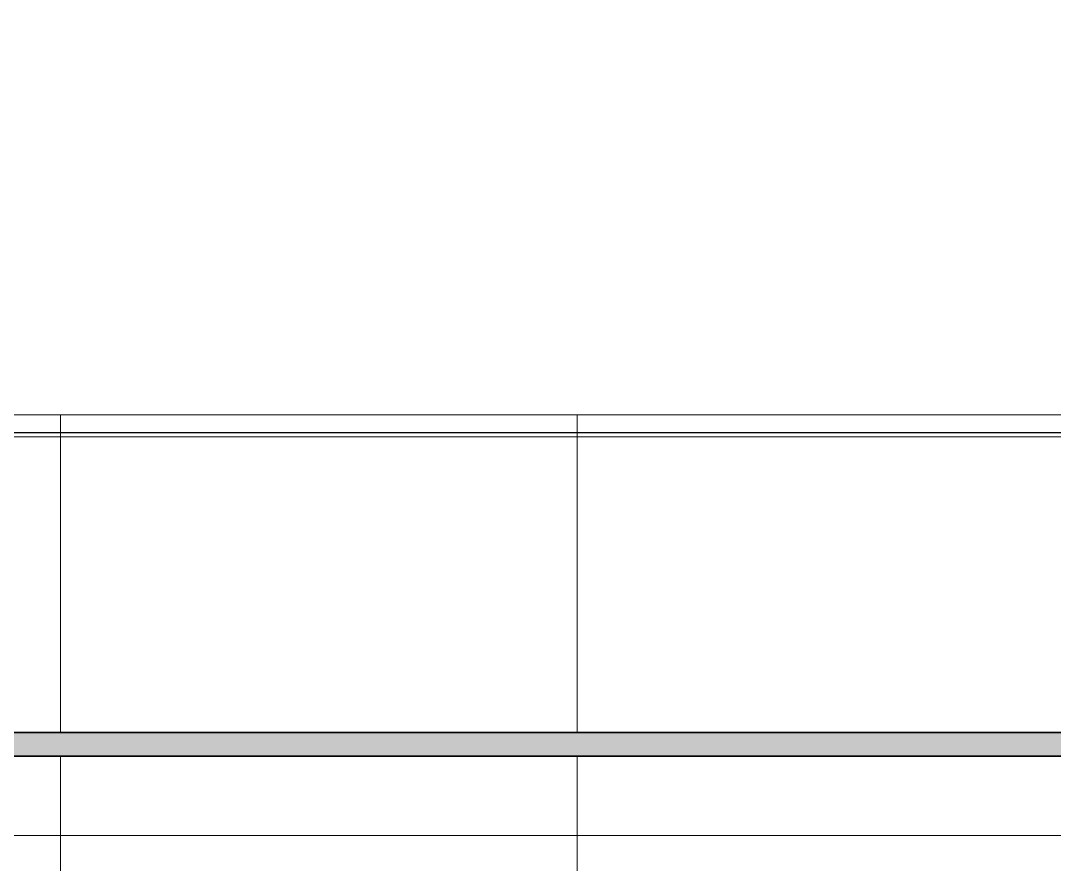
# Model space of a CAD drawing. Header units: millimetres. Extents: x -46169 to 237885, y -84465 to 18123.
# Drawn here: x 166435 to 167535, y -80205 to -79307 of the extents above; entities that cross this region are included whole.
import ezdxf

# ---------------------------------------------------------------- set-up
doc = ezdxf.new("R2010")
doc.units = ezdxf.units.MM
doc.header["$MEASUREMENT"] = 0
doc.linetypes.add('Wipeout_Contour', pattern=[1000, 0, -1000])
doc.layers.add('New_A-25-M_Wall_Ext', color=7, linetype='Continuous')
doc.layers.add('New_A-35-M_FFE_Fixed', color=7, linetype='Continuous')
doc.layers.add('New_A-35-M_FFE_Fixed_Pen_No__1', color=7, linetype='Continuous', lineweight=13)
doc.layers.add('New_A-35-M_FFE_Fixed_Pen_No__104', color=7, linetype='Continuous', lineweight=15, true_color=0xa6a6a6)
doc.layers.add('New_A-35-M_FFE_Fixed_Pen_No__44', color=7, linetype='Continuous', lineweight=35, true_color=0x444444)

# ---------------------------------------------------------------- blocks, each defined once
blk = doc.blocks.new('Section Elem_129_3', base_point=(129666.7, -84332.6))
at = {"color": 254, "linetype": 'Wipeout_Contour', "lineweight": 0, "ltscale": 1106588.035641865}
blk.add_wipeout([(164585.2, -80282.6), (165097.1, -80282.6), (165097.1, -79726.4), (169696.7, -79726.4), (169696.7, -78182.6), (164585.2, -78182.6)], dxfattribs=at).dxf.layer = 'New_A-25-M_Wall_Ext'
blk = doc.blocks.new('Section Elem_149_3', base_point=(129666.7, -84332.6))
at = {"color": 254, "linetype": 'Wipeout_Contour', "lineweight": 0, "ltscale": 737356.932518}
blk.add_wipeout([(165927.1, -79726.4), (165927.1, -79745.2), (166477.1, -79745.2), (166477.1, -79726.4)], dxfattribs=at).dxf.layer = 'New_A-35-M_FFE_Fixed'
at = {"color": 254, "linetype": 'Wipeout_Contour', "lineweight": 0, "ltscale": 922535.452887}
blk.add_wipeout([(166202.1, -80089.4), (165927.1, -80089.4), (165927.1, -80173.9), (166477.1, -80173.9), (166477.1, -80089.4)], dxfattribs=at).dxf.layer = 'New_A-35-M_FFE_Fixed'
at = {"layer": 'New_A-35-M_FFE_Fixed_Pen_No__1', "linetype": 'Continuous'}
blk.add_line((165927.1, -79726.4), (166477.1, -79726.4), dxfattribs=at)
at = {"color": 254, "linetype": 'Wipeout_Contour', "lineweight": 0, "ltscale": 922135.331172}
blk.add_wipeout([(165927.1, -79749.5), (165927.1, -80064.4), (166202.1, -80064.4), (166477.1, -80064.4), (166477.1, -79749.5)], dxfattribs=at).dxf.layer = 'New_A-35-M_FFE_Fixed'
at = {"color": 254, "linetype": 'Wipeout_Contour', "lineweight": 0, "ltscale": 738129.964237}
blk.add_wipeout([(165927.1, -80189.3), (166477.1, -80189.3), (166477.1, -80173.9), (165927.1, -80173.9)], dxfattribs=at).dxf.layer = 'New_A-35-M_FFE_Fixed'
at = {"layer": 'New_A-35-M_FFE_Fixed_Pen_No__1', "linetype": 'Continuous'}
blk.add_line((165927.1, -80173.9), (166477.1, -80173.9), dxfattribs=at)
at = {"color": 254, "linetype": 'Wipeout_Contour', "lineweight": 0, "ltscale": 737378.166339}
blk.add_wipeout([(166477.1, -79748.5), (166477.1, -79747.6), (165927.1, -79747.6), (165927.1, -79748.5)], dxfattribs=at).dxf.layer = 'New_A-35-M_FFE_Fixed'
at = {"color": 254, "linetype": 'Wipeout_Contour', "lineweight": 0, "ltscale": 738156.611253}
blk.add_wipeout([(165927.1, -80189.3), (165927.1, -80204.5), (166477.1, -80204.5), (166477.1, -80189.3)], dxfattribs=at).dxf.layer = 'New_A-35-M_FFE_Fixed'
at = {"color": 254, "linetype": 'Wipeout_Contour', "lineweight": 0, "ltscale": 737376.711177}
blk.add_wipeout([(166477.1, -79747.6), (166477.1, -79746.8), (165927.1, -79746.8), (165927.1, -79747.6)], dxfattribs=at).dxf.layer = 'New_A-35-M_FFE_Fixed'
at = {"color": 254, "linetype": 'Wipeout_Contour', "lineweight": 0, "ltscale": 737379.760425}
blk.add_wipeout([(165927.1, -79748.5), (165927.1, -79749.5), (166477.1, -79749.5), (166477.1, -79748.5)], dxfattribs=at).dxf.layer = 'New_A-35-M_FFE_Fixed'
at = {"color": 254, "linetype": 'Wipeout_Contour', "lineweight": 0, "ltscale": 737375.450854}
blk.add_wipeout([(166477.1, -79746.8), (166477.1, -79746.2), (165927.1, -79746.2), (165927.1, -79746.8)], dxfattribs=at).dxf.layer = 'New_A-35-M_FFE_Fixed'
at = {"color": 254, "linetype": 'Wipeout_Contour', "lineweight": 0, "ltscale": 737373.274968}
blk.add_wipeout([(166477.1, -79745.3), (166477.1, -79745.2), (165927.1, -79745.2), (165927.1, -79745.3)], dxfattribs=at).dxf.layer = 'New_A-35-M_FFE_Fixed'
at = {"color": 254, "linetype": 'Wipeout_Contour', "lineweight": 0, "ltscale": 737373.699094}
blk.add_wipeout([(166477.1, -79745.7), (166477.1, -79745.3), (165927.1, -79745.3), (165927.1, -79745.7)], dxfattribs=at).dxf.layer = 'New_A-35-M_FFE_Fixed'
at = {"color": 254, "linetype": 'Wipeout_Contour', "lineweight": 0, "ltscale": 737374.4338}
blk.add_wipeout([(165927.1, -79746.2), (166477.1, -79746.2), (166477.1, -79745.7), (165927.1, -79745.7)], dxfattribs=at).dxf.layer = 'New_A-35-M_FFE_Fixed'
at = {"layer": 'New_A-35-M_FFE_Fixed_Pen_No__1', "linetype": 'Continuous'}
for p, q in [((165927.1, -79745.2), (166477.1, -79745.2)), ((165927.1, -79749.5), (166477.1, -79749.5))]:
    blk.add_line(p, q, dxfattribs=at)
blk = doc.blocks.new('Section Elem_151_3', base_point=(129666.7, -84332.6))
at = {"color": 254, "linetype": 'Wipeout_Contour', "lineweight": 0, "ltscale": 739341.086515}
blk.add_wipeout([(166477.1, -79726.4), (166477.1, -79745.2), (167027.1, -79745.2), (167027.1, -79726.4)], dxfattribs=at).dxf.layer = 'New_A-35-M_FFE_Fixed'
at = {"color": 254, "linetype": 'Wipeout_Contour', "lineweight": 0, "ltscale": 740025.551512}
blk.add_wipeout([(167027.1, -80089.4), (166477.1, -80089.4), (166477.1, -80173.9), (167027.1, -80173.9)], dxfattribs=at).dxf.layer = 'New_A-35-M_FFE_Fixed'
at = {"layer": 'New_A-35-M_FFE_Fixed_Pen_No__1', "linetype": 'Continuous'}
blk.add_line((167027.1, -79726.4), (166477.1, -79726.4), dxfattribs=at)
at = {"color": 254, "linetype": 'Wipeout_Contour', "lineweight": 0, "ltscale": 739636.891756}
blk.add_wipeout([(167027.1, -79749.5), (166477.1, -79749.5), (166477.1, -80064.4), (167027.1, -80064.4)], dxfattribs=at).dxf.layer = 'New_A-35-M_FFE_Fixed'
at = {"color": 254, "linetype": 'Wipeout_Contour', "lineweight": 0, "ltscale": 740112.045796}
blk.add_wipeout([(166477.1, -80189.3), (167027.1, -80189.3), (167027.1, -80173.9), (166477.1, -80173.9)], dxfattribs=at).dxf.layer = 'New_A-35-M_FFE_Fixed'
at = {"layer": 'New_A-35-M_FFE_Fixed_Pen_No__1', "linetype": 'Continuous'}
for p, q in [((166477.1, -80173.9), (166477.1, -80089.4)), ((167027.1, -80173.9), (166477.1, -80173.9))]:
    blk.add_line(p, q, dxfattribs=at)
at = {"color": 254, "linetype": 'Wipeout_Contour', "lineweight": 0, "ltscale": 739362.263329}
blk.add_wipeout([(166477.1, -79748.5), (167027.1, -79748.5), (167027.1, -79747.6), (166477.1, -79747.6)], dxfattribs=at).dxf.layer = 'New_A-35-M_FFE_Fixed'
at = {"color": 254, "linetype": 'Wipeout_Contour', "lineweight": 0, "ltscale": 740138.621442}
blk.add_wipeout([(166477.1, -80204.5), (167027.1, -80204.5), (167027.1, -80189.3), (166477.1, -80189.3)], dxfattribs=at).dxf.layer = 'New_A-35-M_FFE_Fixed'
at = {"layer": 'New_A-35-M_FFE_Fixed_Pen_No__1', "linetype": 'Continuous'}
for p, q in [((166477.1, -80189.3), (166477.1, -80173.9)), ((166477.1, -80204.5), (166477.1, -80189.3)), ((166477.1, -80219.7), (166477.1, -80204.5))]:
    blk.add_line(p, q, dxfattribs=at)
at = {"color": 254, "linetype": 'Wipeout_Contour', "lineweight": 0, "ltscale": 739360.812073}
blk.add_wipeout([(166477.1, -79747.6), (167027.1, -79747.6), (167027.1, -79746.8), (166477.1, -79746.8)], dxfattribs=at).dxf.layer = 'New_A-35-M_FFE_Fixed'
at = {"color": 254, "linetype": 'Wipeout_Contour', "lineweight": 0, "ltscale": 739363.853163}
blk.add_wipeout([(166477.1, -79749.5), (167027.1, -79749.5), (167027.1, -79748.5), (166477.1, -79748.5)], dxfattribs=at).dxf.layer = 'New_A-35-M_FFE_Fixed'
at = {"color": 254, "linetype": 'Wipeout_Contour', "lineweight": 0, "ltscale": 739359.555117}
blk.add_wipeout([(166477.1, -79746.8), (167027.1, -79746.8), (167027.1, -79746.2), (166477.1, -79746.2)], dxfattribs=at).dxf.layer = 'New_A-35-M_FFE_Fixed'
at = {"color": 254, "linetype": 'Wipeout_Contour', "lineweight": 0, "ltscale": 739357.38511}
blk.add_wipeout([(166477.1, -79745.3), (167027.1, -79745.3), (167027.1, -79745.2), (166477.1, -79745.2)], dxfattribs=at).dxf.layer = 'New_A-35-M_FFE_Fixed'
at = {"color": 254, "linetype": 'Wipeout_Contour', "lineweight": 0, "ltscale": 739357.808051}
blk.add_wipeout([(166477.1, -79745.7), (167027.1, -79745.7), (167027.1, -79745.3), (166477.1, -79745.3)], dxfattribs=at).dxf.layer = 'New_A-35-M_FFE_Fixed'
at = {"color": 254, "linetype": 'Wipeout_Contour', "lineweight": 0, "ltscale": 739358.540819}
blk.add_wipeout([(167027.1, -79745.7), (166477.1, -79745.7), (166477.1, -79746.2), (167027.1, -79746.2)], dxfattribs=at).dxf.layer = 'New_A-35-M_FFE_Fixed'
at = {"layer": 'New_A-35-M_FFE_Fixed_Pen_No__1', "linetype": 'Continuous'}
for p, q in [((166477.1, -79726.4), (166477.1, -79745.2)), ((167027.1, -79745.2), (166477.1, -79745.2)), ((166477.1, -79745.3), (166477.1, -79745.2)), ((166477.1, -79745.7), (166477.1, -79745.3)), ((166477.1, -79746.2), (166477.1, -79745.7)), ((166477.1, -79746.8), (166477.1, -79746.2)), ((166477.1, -79747.6), (166477.1, -79746.8)), ((166477.1, -79748.5), (166477.1, -79747.6)), ((166477.1, -79749.5), (166477.1, -79748.5)), ((167027.1, -79749.5), (166477.1, -79749.5)), ((166477.1, -80064.4), (166477.1, -79749.5))]:
    blk.add_line(p, q, dxfattribs=at)
blk = doc.blocks.new('Section Elem_152_3', base_point=(129666.7, -84332.6))
at = {"color": 254, "linetype": 'Wipeout_Contour', "lineweight": 0, "ltscale": 741326.458278}
blk.add_wipeout([(167027.1, -79726.4), (167027.1, -79745.2), (167577.1, -79745.2), (167577.1, -79726.4)], dxfattribs=at).dxf.layer = 'New_A-35-M_FFE_Fixed'
at = {"color": 254, "linetype": 'Wipeout_Contour', "lineweight": 0, "ltscale": 927492.870568}
blk.add_wipeout([(167302.1, -80089.4), (167027.1, -80089.4), (167027.1, -80173.9), (167577.1, -80173.9), (167577.1, -80089.4)], dxfattribs=at).dxf.layer = 'New_A-35-M_FFE_Fixed'
at = {"layer": 'New_A-35-M_FFE_Fixed_Pen_No__1', "linetype": 'Continuous'}
blk.add_line((167027.1, -79726.4), (167577.1, -79726.4), dxfattribs=at)
at = {"color": 254, "linetype": 'Wipeout_Contour', "lineweight": 0, "ltscale": 927094.888955}
blk.add_wipeout([(167027.1, -80064.4), (167302.1, -80064.4), (167577.1, -80064.4), (167577.1, -79749.5), (167027.1, -79749.5)], dxfattribs=at).dxf.layer = 'New_A-35-M_FFE_Fixed'
at = {"color": 254, "linetype": 'Wipeout_Contour', "lineweight": 0, "ltscale": 742095.354989}
blk.add_wipeout([(167027.1, -80189.3), (167577.1, -80189.3), (167577.1, -80173.9), (167027.1, -80173.9)], dxfattribs=at).dxf.layer = 'New_A-35-M_FFE_Fixed'
at = {"layer": 'New_A-35-M_FFE_Fixed_Pen_No__1', "linetype": 'Continuous'}
for q in [(167027.1, -80089.4), (167577.1, -80173.9)]:
    blk.add_line((167027.1, -80173.9), q, dxfattribs=at)
at = {"color": 254, "linetype": 'Wipeout_Contour', "lineweight": 0, "ltscale": 741347.578401}
blk.add_wipeout([(167577.1, -79748.5), (167577.1, -79747.6), (167027.1, -79747.6), (167027.1, -79748.5)], dxfattribs=at).dxf.layer = 'New_A-35-M_FFE_Fixed'
at = {"color": 254, "linetype": 'Wipeout_Contour', "lineweight": 0, "ltscale": 742121.859622}
blk.add_wipeout([(167027.1, -80189.3), (167027.1, -80204.5), (167577.1, -80204.5), (167577.1, -80189.3)], dxfattribs=at).dxf.layer = 'New_A-35-M_FFE_Fixed'
at = {"layer": 'New_A-35-M_FFE_Fixed_Pen_No__1', "linetype": 'Continuous'}
for p, q in [((167027.1, -80189.3), (167027.1, -80173.9)), ((167027.1, -80204.5), (167027.1, -80189.3)), ((167027.1, -80219.7), (167027.1, -80204.5))]:
    blk.add_line(p, q, dxfattribs=at)
at = {"color": 254, "linetype": 'Wipeout_Contour', "lineweight": 0, "ltscale": 741346.13103}
blk.add_wipeout([(167577.1, -79747.6), (167577.1, -79746.8), (167027.1, -79746.8), (167027.1, -79747.6)], dxfattribs=at).dxf.layer = 'New_A-35-M_FFE_Fixed'
at = {"color": 254, "linetype": 'Wipeout_Contour', "lineweight": 0, "ltscale": 741349.163952}
blk.add_wipeout([(167027.1, -79748.5), (167027.1, -79749.5), (167577.1, -79749.5), (167577.1, -79748.5)], dxfattribs=at).dxf.layer = 'New_A-35-M_FFE_Fixed'
at = {"color": 254, "linetype": 'Wipeout_Contour', "lineweight": 0, "ltscale": 741344.877455}
blk.add_wipeout([(167577.1, -79746.8), (167577.1, -79746.2), (167027.1, -79746.2), (167027.1, -79746.8)], dxfattribs=at).dxf.layer = 'New_A-35-M_FFE_Fixed'
at = {"color": 254, "linetype": 'Wipeout_Contour', "lineweight": 0, "ltscale": 741342.71322}
blk.add_wipeout([(167577.1, -79745.3), (167577.1, -79745.2), (167027.1, -79745.2), (167027.1, -79745.3)], dxfattribs=at).dxf.layer = 'New_A-35-M_FFE_Fixed'
at = {"color": 254, "linetype": 'Wipeout_Contour', "lineweight": 0, "ltscale": 741343.135075}
blk.add_wipeout([(167577.1, -79745.7), (167577.1, -79745.3), (167027.1, -79745.3), (167027.1, -79745.7)], dxfattribs=at).dxf.layer = 'New_A-35-M_FFE_Fixed'
at = {"color": 254, "linetype": 'Wipeout_Contour', "lineweight": 0, "ltscale": 741343.865847}
blk.add_wipeout([(167027.1, -79746.2), (167577.1, -79746.2), (167577.1, -79745.7), (167027.1, -79745.7)], dxfattribs=at).dxf.layer = 'New_A-35-M_FFE_Fixed'
at = {"layer": 'New_A-35-M_FFE_Fixed_Pen_No__1', "linetype": 'Continuous'}
for p, q in [((167027.1, -79726.4), (167027.1, -79745.2)), ((167027.1, -79745.2), (167577.1, -79745.2)), ((167027.1, -79745.3), (167027.1, -79745.2)), ((167027.1, -79745.7), (167027.1, -79745.3)), ((167027.1, -79746.2), (167027.1, -79745.7)), ((167027.1, -79746.8), (167027.1, -79746.2)), ((167027.1, -79747.6), (167027.1, -79746.8)), ((167027.1, -79748.5), (167027.1, -79747.6)), ((167027.1, -79749.5), (167027.1, -79748.5)), ((167027.1, -79749.5), (167577.1, -79749.5)), ((167027.1, -80064.4), (167027.1, -79749.5))]:
    blk.add_line(p, q, dxfattribs=at)
blk = doc.blocks.new('Section Elem_167_3', base_point=(129666.7, -84332.6))
at = {"layer": 'New_A-35-M_FFE_Fixed_Pen_No__104', "linetype": 'Continuous'}
blk.add_hatch(color=256, dxfattribs=at).paths.add_polyline_path([(166752.1, -80089.4), (166752.1, -80064.4), (166202.1, -80064.4), (166202.1, -80089.4)])
at = {"layer": 'New_A-35-M_FFE_Fixed_Pen_No__44', "linetype": 'Continuous'}
for p, q in [((166752.1, -80064.4), (166202.1, -80064.4)), ((166752.1, -80089.4), (166202.1, -80089.4))]:
    blk.add_line(p, q, dxfattribs=at)
blk = doc.blocks.new('Section Elem_169_3', base_point=(129666.7, -84332.6))
at = {"layer": 'New_A-35-M_FFE_Fixed_Pen_No__104', "linetype": 'Continuous'}
blk.add_hatch(color=256, dxfattribs=at).paths.add_polyline_path([(166752.1, -80089.4), (167302.1, -80089.4), (167302.1, -80064.4), (166752.1, -80064.4)])
at = {"layer": 'New_A-35-M_FFE_Fixed_Pen_No__44', "linetype": 'Continuous'}
for p, q in [((167302.1, -80064.4), (166752.1, -80064.4)), ((167302.1, -80089.4), (166752.1, -80089.4))]:
    blk.add_line(p, q, dxfattribs=at)
blk = doc.blocks.new('Section Elem_170_3', base_point=(129666.7, -84332.6))
at = {"layer": 'New_A-35-M_FFE_Fixed_Pen_No__104', "linetype": 'Continuous'}
blk.add_hatch(color=256, dxfattribs=at).paths.add_polyline_path([(167852.1, -80089.4), (167852.1, -80064.4), (167302.1, -80064.4), (167302.1, -80089.4)])
at = {"layer": 'New_A-35-M_FFE_Fixed_Pen_No__44', "linetype": 'Continuous'}
for p, q in [((167852.1, -80064.4), (167302.1, -80064.4)), ((167852.1, -80089.4), (167302.1, -80089.4))]:
    blk.add_line(p, q, dxfattribs=at)

msp = doc.modelspace()

# ---------------------------------------------------------------- block references
at = {"layer": 'New_A-25-M_Wall_Ext'}
msp.add_blockref('Section Elem_129_3', (129666.7, -84332.6), dxfattribs=at)

# ---------------------------------------------------------------- next in the draw order: block references
at = {"layer": 'New_A-35-M_FFE_Fixed'}
msp.add_blockref('Section Elem_149_3', (129666.7, -84332.6), dxfattribs=at)

# ---------------------------------------------------------------- next in the draw order: block references
msp.add_blockref('Section Elem_151_3', (129666.7, -84332.6), dxfattribs=at)

# ---------------------------------------------------------------- next in the draw order: block references
for name in ['Section Elem_152_3', 'Section Elem_167_3']:
    msp.add_blockref(name, (129666.7, -84332.6), dxfattribs=at)

# ---------------------------------------------------------------- next in the draw order: block references
for name in ['Section Elem_169_3', 'Section Elem_170_3']:
    msp.add_blockref(name, (129666.7, -84332.6), dxfattribs=at)

doc.saveas('drawing.dxf')
